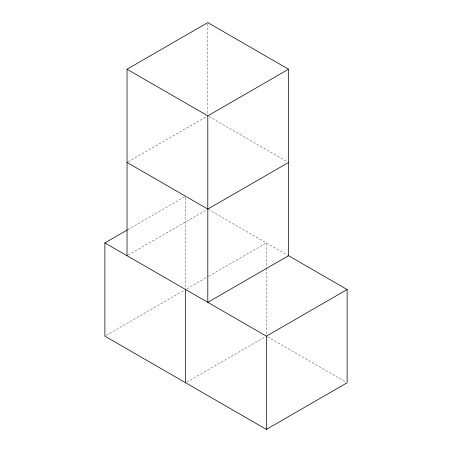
<?xml version="1.0" encoding="UTF-8"?>
<svg xmlns="http://www.w3.org/2000/svg" width="452" height="452" viewBox="0 0 452 452"><rect width="100%" height="100%" fill="white"/><g stroke="black" fill="none" stroke-linecap="round" stroke-linejoin="round"><path stroke-width="0.34" stroke-dasharray="2.26 1.69" d="M128.261 161.765L206.587 116.548M127.944 229.588L185.015 196.637M128.261 255.013L206.587 209.79M106.084 335.457L185.015 289.885M186.84 288.834L208.089 276.562M208.694 276.212L266.375 242.91L266.375 267.448M186.84 382.076L265.16 336.859M209.01 116.548L287.336 161.765M208.406 209.44L287.625 255.177M267.59 336.859L345.916 382.076M266.375 268.149L266.375 334.751M207.801 24.001L207.801 114.441M185.625 197.688L185.625 288.133"/><path stroke-width="0.68" d="M127.046 255.713L127.046 69.224L207.801 22.6L288.551 69.224L288.551 162.466L288.551 255.713L207.801 302.337L207.801 115.842L127.046 69.224M207.801 115.842L288.551 69.224M288.235 255.533L347.13 289.534L347.13 382.776L266.375 429.4L104.87 336.158L104.87 242.91L127.334 229.938M288.551 162.466L207.801 209.09L127.046 162.466M104.87 242.91L266.375 336.152L347.13 289.534M266.375 336.152L266.375 429.4M185.625 289.534L185.625 382.776"/></g></svg>
